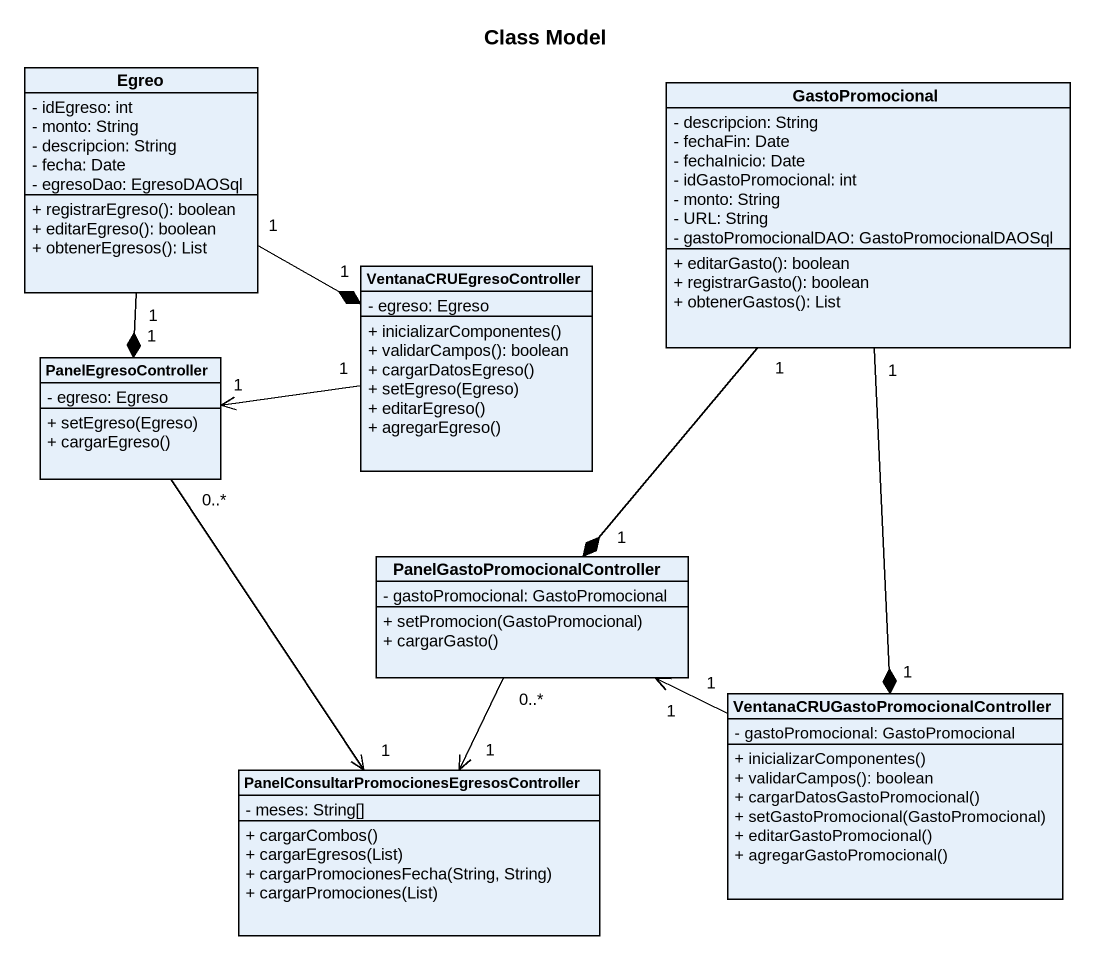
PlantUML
@startuml
title Class Model
hide circle
hide empty members
skinparam classAttributeIconSize 0
class Egreo {
  - idEgreso: int
  - monto: String
  - descripcion: String
  - fecha: Date
  - egresoDao: EgresoDAOSql
  + registrarEgreso(): boolean
  + editarEgreso(): boolean
  + obtenerEgresos(): List
}
class GastoPromocional {
  - descripcion: String
  - fechaFin: Date
  - fechaInicio: Date
  - idGastoPromocional: int
  - monto: String
  - URL: String
  - gastoPromocionalDAO: GastoPromocionalDAOSql
  + editarGasto(): boolean
  + registrarGasto(): boolean
  + obtenerGastos(): List
}
class VentanaCRUEgresoController {
  - egreso: Egreso
  + inicializarComponentes()
  + validarCampos(): boolean
  + cargarDatosEgreso()
  + setEgreso(Egreso)
  + editarEgreso()
  + agregarEgreso()
}
class PanelEgresoController {
  - egreso: Egreso
  + setEgreso(Egreso)
  + cargarEgreso()
}
class "PanelGastoPromocionalController" as PanelGastoPromocionalControl {
  - gastoPromocional: GastoPromocional
  + setPromocion(GastoPromocional)
  + cargarGasto()
}
class "VentanaCRUGastoPromocionalController" as VentanaCRUGastoPromocionalCo {
  - gastoPromocional: GastoPromocional
  + inicializarComponentes()
  + validarCampos(): boolean
  + cargarDatosGastoPromocional()
  + setGastoPromocional(GastoPromocional)
  + editarGastoPromocional()
  + agregarGastoPromocional()
}
class "PanelConsultarPromocionesEgresosController" as PanelConsultarPromocionesEgr {
  - meses: String[]
  + cargarCombos()
  + cargarEgresos(List)
  + cargarPromocionesFecha(String, String)
  + cargarPromociones(List)
}
Egreo "1" -right-* "1" VentanaCRUEgresoController
Egreo "1" --* "1" PanelEgresoController
GastoPromocional "1" --* "1" PanelGastoPromocionalControl
GastoPromocional "1" --* "1" VentanaCRUGastoPromocionalCo
VentanaCRUEgresoController "1" -left-> "1" PanelEgresoController
PanelEgresoController "0..*" --> "1" PanelConsultarPromocionesEgr
PanelGastoPromocionalControl "0..*" --> "1" PanelConsultarPromocionesEgr
VentanaCRUGastoPromocionalCo "1" -left-> "1" PanelGastoPromocionalControl
@enduml
